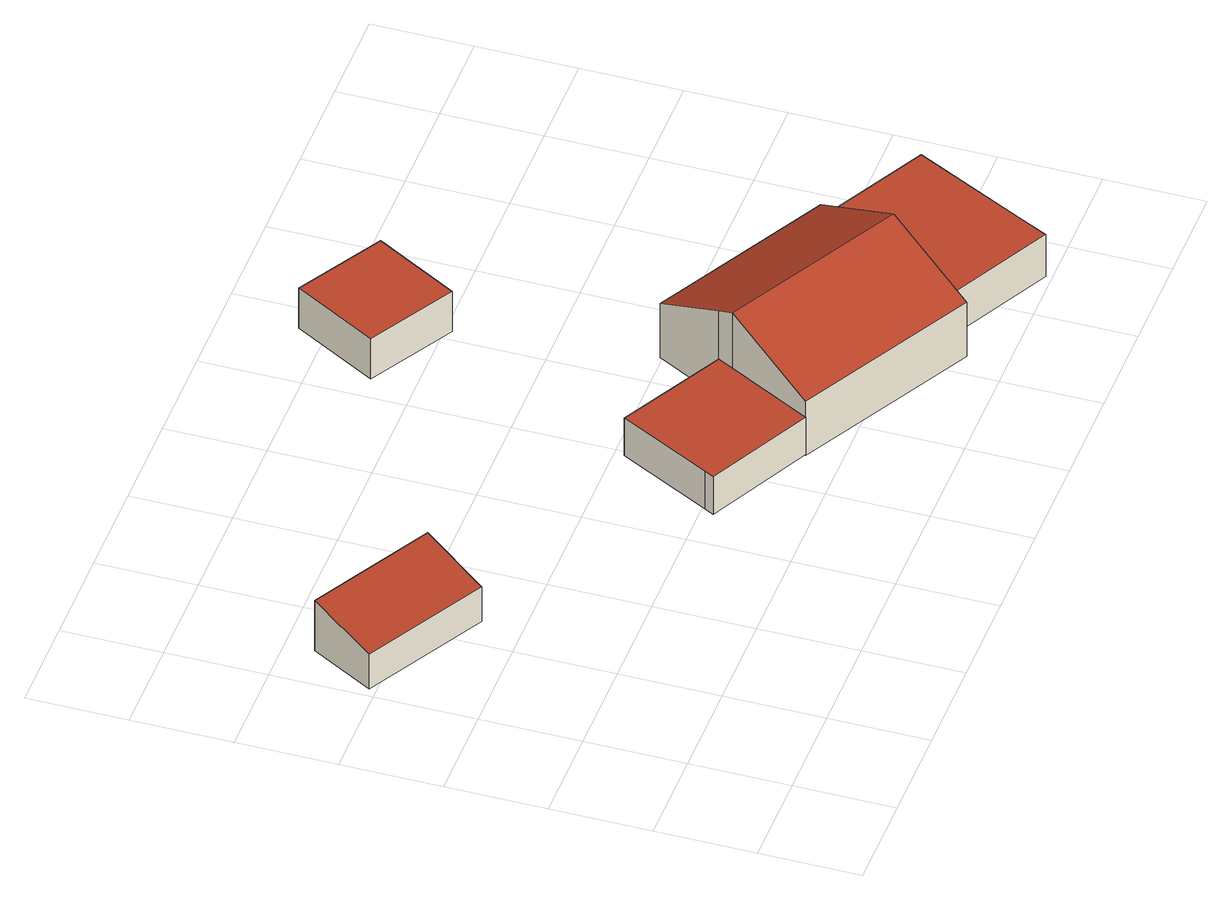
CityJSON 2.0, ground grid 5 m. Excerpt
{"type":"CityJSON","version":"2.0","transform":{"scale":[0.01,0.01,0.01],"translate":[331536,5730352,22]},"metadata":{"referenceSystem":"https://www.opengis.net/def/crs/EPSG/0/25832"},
"CityObjects":{
"building1":{"type":"Building","attributes":{"Geometrietyp2DReferenz":"3000","Gemeindeschluessel":"05170048","function":"31001_2720","roofType":"2100","measuredHeight":2.96},"address":[{"country":"Germany","locality":"Wesel","thoroughfareNumber":"37","thoroughfareName":"Bislicher Wald"}],"geometry":[{"type":"Solid","lod":"2","boundaries":[[[[0,1,2,3]],[[4,5,1,0]],[[6,7,5,4]],[[3,2,7,6]],[[4,0,3,6]],[[1,5,7,2]]]],"semantics":{"surfaces":[{"type":"WallSurface"},{"type":"RoofSurface"},{"type":"GroundSurface"}],"values":[[0,0,0,0,1,2]]}}]},
"building2":{"type":"Building","attributes":{"Geometrietyp2DReferenz":"3000","Gemeindeschluessel":"05170048","function":"31001_2720","roofType":"1000","measuredHeight":2.2},"address":[{"country":"Germany","locality":"Wesel","thoroughfareNumber":"37","thoroughfareName":"Bislicher Wald"}],"geometry":[{"type":"Solid","lod":"2","boundaries":[[[[8,9,10,11]],[[12,13,9,8]],[[14,15,13,12]],[[16,17,15,14]],[[11,10,17,16]],[[14,12,8,11,16]],[[9,13,15,17,10]]]],"semantics":{"surfaces":[{"type":"WallSurface"},{"type":"RoofSurface"},{"type":"GroundSurface"}],"values":[[0,0,0,0,0,1,2]]}}]},
"building3":{"type":"Building","attributes":{"Geometrietyp2DReferenz":"3000","Gemeindeschluessel":"05170048","function":"31001_2720","roofType":"3100","measuredHeight":5.54},"address":[{"country":"Germany","locality":"Wesel","thoroughfareNumber":"37","thoroughfareName":"Bislicher Wald"}],"geometry":[{"type":"Solid","lod":"2","boundaries":[[[[18,19,20,21]],[[22,23,19,18]],[[24,25,23,22]],[[26,27,25,24]],[[28,29,27,26]],[[30,31,29,28]],[[32,33,31,30]],[[21,20,33,32]],[[21,32,30,28,18]],[[26,24,22,18,28]],[[19,23,25,27,29,31,33,20]]]],"semantics":{"surfaces":[{"type":"WallSurface"},{"type":"RoofSurface"},{"type":"GroundSurface"}],"values":[[0,0,0,0,0,0,0,0,1,1,2]]}}]},
"building4":{"type":"Building","attributes":{"Geometrietyp2DReferenz":"3000","Gemeindeschluessel":"05170048","function":"31001_2720","roofType":"1000","measuredHeight":2.36},"address":[{"country":"Germany","locality":"Wesel","thoroughfareNumber":"37","thoroughfareName":"Bislicher Wald"}],"geometry":[{"type":"Solid","lod":"2","boundaries":[[[[34,35,36,37]],[[38,39,35,34]],[[40,41,39,38]],[[37,36,41,40]],[[38,34,37,40]],[[35,39,41,36]]]],"semantics":{"surfaces":[{"type":"WallSurface"},{"type":"RoofSurface"},{"type":"GroundSurface"}],"values":[[0,0,0,0,1,2]]}}]},
"building5":{"type":"Building","attributes":{"Geometrietyp2DReferenz":"3000","Gemeindeschluessel":"05170048","function":"31001_2723","roofType":"1000","measuredHeight":2.48},"address":[{"country":"Germany","locality":"Wesel","thoroughfareNumber":"37","thoroughfareName":"Bislicher Wald"}],"geometry":[{"type":"Solid","lod":"2","boundaries":[[[[42,43,44,45]],[[46,47,43,42]],[[48,49,47,46]],[[50,51,49,48]],[[45,44,51,50]],[[48,46,42,45,50]],[[43,47,49,51,44]]]],"semantics":{"surfaces":[{"type":"WallSurface"},{"type":"RoofSurface"},{"type":"GroundSurface"}],"values":[[0,0,0,0,0,1,2]]}}]}
},
"vertices":[
[643,1695,287],[643,1695,82],[825,2012,82],[825,2012,379],[30,2030,287],[30,2030,82],[211,2349,379],[211,2349,82],
[1711,980,304],[1711,980,83],[1687,934,83],[1687,934,304],[1955,1445,304],[1955,1445,83],[2486,1169,304],[2486,1169,83],[2218,665,304],[2218,665,83],
[2442,1087,633],[2442,1087,79],[2218,665,79],[2218,665,399],[2486,1169,587],[2486,1169,79],[2666,1509,399],[2666,1509,79],[3557,1034,399],[3557,1034,79],[3333,612,633],[3333,612,79],[3181,326,474],[3181,326,79],[3109,190,399],[3109,190,79],
[2369,3135,300],[2369,3135,64],[2131,2713,64],[2131,2713,300],[2803,2888,300],[2803,2888,64],[2563,2466,300],[2563,2466,64],
[4121,741,321],[4121,741,73],[3557,1034,73],[3557,1034,321],[3840,183,321],[3840,183,73],[3762,28,321],[3762,28,73],[3181,326,321],[3181,326,73]
]}
